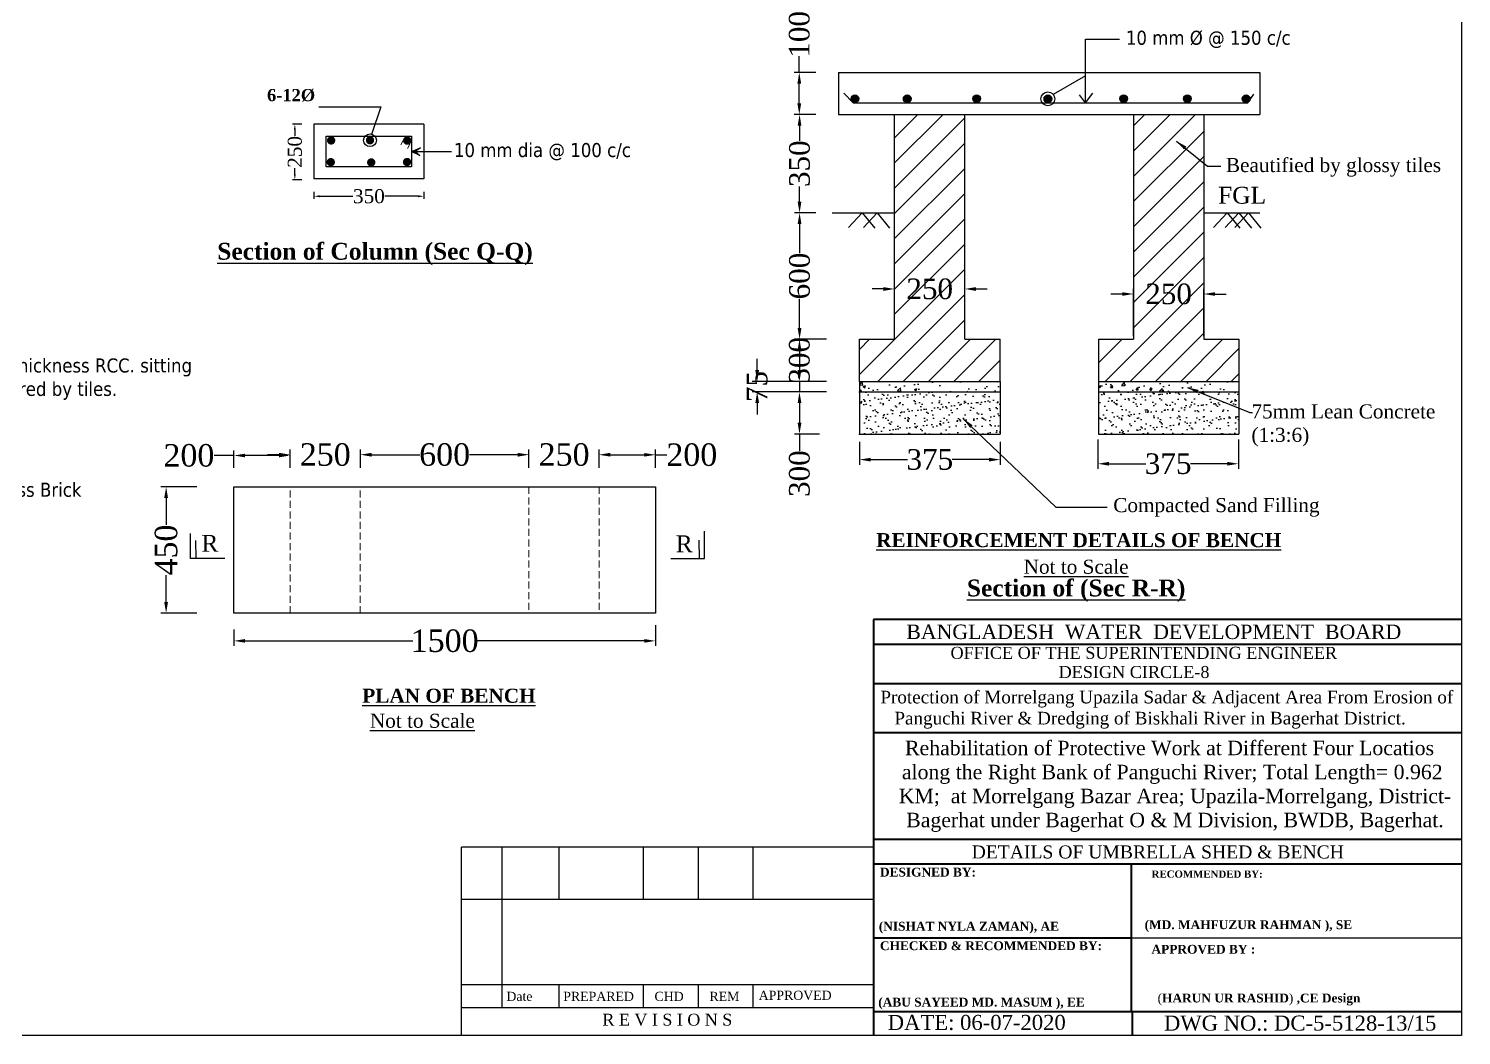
# Model space of a CAD drawing. Header units: metres. Extents: x -1354 to 3686, y -9962 to -7697.
# Drawn here: x 3153.1 to 3255.1, y -7837.8 to -7766.1 of the extents above; entities that cross this region are included whole.
import ezdxf
from ezdxf.enums import TextEntityAlignment as Align

# ---------------------------------------------------------------- set-up
doc = ezdxf.new("R2010")
doc.units = ezdxf.units.M
doc.linetypes.add('DASHED', pattern=[0.75, 0.5, -0.25])
doc.layers.add('LINE', color=7, linetype='Continuous')
doc.layers.add('sheet', color=1, linetype='Continuous', lineweight=15)
doc.styles.add('dim', font='isocp.shx')
doc.styles.add('Kazi_T_H', font='timesbd.ttf')
doc.styles.get("Standard").update_dxf_attribs({"font": 'times.ttf'})
doc.dimstyles.new('My style', dxfattribs={"dimtxt": 0.5, "dimasz": 0.4, "dimexe": 0.18, "dimexo": 0.0625, "dimgap": 0.09, "dimtad": 0, "dimdec": 0, "dimlfac": 1000, "dimzin": 0, "dimdsep": 46, "dimtxsty": 'Standard', "dimcen": 0.09, "dimadec": 0, "dimazin": 0, "dimtfac": 1, "dimtdec": 0, "dimtofl": 0, "dimtmove": 0, "dimatfit": 3, "dimfxl": 1, "dimtolj": 1, "dimtzin": 0, "dimarcsym": 0})
doc.dimstyles.get("Standard").update_dxf_attribs({"dimtxt": 0.5, "dimasz": 0.4075, "dimexe": 0.364, "dimexo": 0.219, "dimgap": 0.09, "dimtad": 0, "dimdec": 0, "dimlfac": 1000, "dimzin": 0, "dimdsep": 46, "dimtxsty": 'Standard', "dimcen": 0.09, "dimadec": 0, "dimazin": 0, "dimtfac": 1, "dimtdec": 0, "dimtofl": 0, "dimtmove": 0, "dimatfit": 3, "dimfxl": 1, "dimtolj": 1, "dimtzin": 0, "dimarcsym": 0})
doc.dimstyles.new('STANDARD$0', dxfattribs={"dimscale": 0, "dimtxt": 8, "dimasz": 8, "dimexe": 4, "dimexo": 0, "dimgap": 2, "dimtad": 1, "dimdec": 0, "dimzin": 0, "dimdsep": 46, "dimtxsty": 'dim', "dimblk": 'DOTSMALL', "dimcen": 1, "dimclrd": 6, "dimclre": 6, "dimclrt": 256, "dimadec": 0, "dimazin": 0, "dimtfac": 1, "dimtdec": 0, "dimtix": 1, "dimtofl": 0, "dimtmove": 1, "dimatfit": 3, "dimldrblk": 'DOTSMALL', "dimfxl": 6, "dimtolj": 1, "dimtzin": 0, "dimarcsym": 0})

# ---------------------------------------------------------------- blocks, each defined once
blk = doc.blocks.new('*D932')
at = {"layer": 'Defpoints', "color": 0, "lineweight": -3}
for p in [(3162.91, -7798.7), (3165.32, -7798.7), (3165.32, -7807.7)]:
    blk.add_point(p, dxfattribs=at)
at = {"layer": 'sheet', "color": 0, "lineweight": -2}
for p, q in [((3165.1, -7798.7), (3162.54, -7798.7)), ((3162.91, -7799.5), (3162.91, -7801.4)), ((3162.91, -7806.9), (3162.91, -7805)), ((3165.1, -7807.7), (3162.54, -7807.7))]:
    blk.add_line(p, q, dxfattribs=at)
at = {"layer": 'sheet', "color": 0, "lineweight": -3}
for points in [[(3162.77, -7799.5), (3163.04, -7799.5), (3162.91, -7798.7)], [(3162.77, -7806.9), (3163.04, -7806.9), (3162.91, -7807.7)]]:
    blk.add_solid(points, dxfattribs=at)
at = {"layer": 'sheet', "color": 0, "lineweight": -3, "insert": (3162.91, -7803.2), "char_height": 0.4, "attachment_point": 5, "rotation": 90}
blk.add_mtext('\\A1;{\\H4x;450}', dxfattribs=at)
blk = doc.blocks.new('*D933')
at = {"layer": 'Defpoints', "color": 0, "lineweight": -3}
for p in [(3167.73, -7808.64), (3197.73, -7808.32), (3197.73, -7809.67)]:
    blk.add_point(p, dxfattribs=at)
at = {"layer": 'sheet', "color": 0, "lineweight": -2}
for p, q in [((3167.73, -7808.86), (3167.73, -7810.03)), ((3197.73, -7808.54), (3197.73, -7810.03)), ((3168.53, -7809.67), (3180.46, -7809.67)), ((3196.93, -7809.67), (3185, -7809.67))]:
    blk.add_line(p, q, dxfattribs=at)
at = {"layer": 'sheet', "color": 0, "lineweight": -3}
for points in [[(3168.53, -7809.54), (3168.53, -7809.8), (3167.73, -7809.67)], [(3196.93, -7809.54), (3196.93, -7809.8), (3197.73, -7809.67)]]:
    blk.add_solid(points, dxfattribs=at)
at = {"layer": 'sheet', "color": 0, "lineweight": -3, "insert": (3182.73, -7809.67), "char_height": 0.4, "attachment_point": 5}
blk.add_mtext('\\A1;{\\H4x;1500}', dxfattribs=at)
blk = doc.blocks.new('*D934')
at = {"layer": 'Defpoints', "color": 0, "lineweight": -3}
for p in [(3209.36, -7769.19), (3207.97, -7772.19), (3209.36, -7772.19)]:
    blk.add_point(p, dxfattribs=at)
at = {"layer": 'sheet', "color": 0, "lineweight": -2}
for p, q in [((3207.97, -7769.19), (3207.97, -7768.03)), ((3209.14, -7769.19), (3207.6, -7769.19)), ((3207.97, -7771.39), (3207.97, -7769.99)), ((3209.14, -7772.19), (3207.6, -7772.19))]:
    blk.add_line(p, q, dxfattribs=at)
at = {"layer": 'sheet', "color": 0, "lineweight": -3}
for points in [[(3207.83, -7769.99), (3208.1, -7769.99), (3207.97, -7769.19)], [(3207.83, -7771.39), (3208.1, -7771.39), (3207.97, -7772.19)]]:
    blk.add_solid(points, dxfattribs=at)
at = {"layer": 'sheet', "color": 0, "lineweight": -3, "insert": (3207.97, -7766.48), "char_height": 0.4, "attachment_point": 5, "rotation": 90}
blk.add_mtext('\\A1;{\\H3.667x;100}', dxfattribs=at)
blk = doc.blocks.new('*D935')
at = {"layer": 'Defpoints', "color": 0, "lineweight": -3}
for p in [(3209.36, -7772.19), (3207.99, -7779.19), (3209.36, -7779.19)]:
    blk.add_point(p, dxfattribs=at)
at = {"layer": 'sheet', "color": 0, "lineweight": -2}
for p, q in [((3209.15, -7772.19), (3207.62, -7772.19)), ((3207.99, -7772.99), (3207.99, -7774.06)), ((3207.99, -7778.39), (3207.99, -7777.32)), ((3209.15, -7779.19), (3207.62, -7779.19))]:
    blk.add_line(p, q, dxfattribs=at)
at = {"layer": 'sheet', "color": 0, "lineweight": -3}
for points in [[(3207.85, -7772.99), (3208.12, -7772.99), (3207.99, -7772.19)], [(3207.85, -7778.39), (3208.12, -7778.39), (3207.99, -7779.19)]]:
    blk.add_solid(points, dxfattribs=at)
at = {"layer": 'sheet', "color": 0, "lineweight": -3, "insert": (3207.99, -7775.69), "char_height": 0.4, "attachment_point": 5, "rotation": 90}
blk.add_mtext('\\A1;{\\H3.667x;350}', dxfattribs=at)
blk = doc.blocks.new('*D936')
at = {"layer": 'Defpoints', "color": 0, "lineweight": -3}
for p in [(3209.36, -7779.19), (3207.99, -7788.19), (3210.11, -7788.19)]:
    blk.add_point(p, dxfattribs=at)
at = {"layer": 'sheet', "color": 0, "lineweight": -2}
for p, q in [((3209.15, -7779.19), (3207.62, -7779.19)), ((3207.99, -7779.99), (3207.99, -7782.06)), ((3207.99, -7787.39), (3207.99, -7785.32)), ((3209.9, -7788.19), (3207.62, -7788.19))]:
    blk.add_line(p, q, dxfattribs=at)
at = {"layer": 'sheet', "color": 0, "lineweight": -3}
for points in [[(3207.85, -7779.99), (3208.12, -7779.99), (3207.99, -7779.19)], [(3207.85, -7787.39), (3208.12, -7787.39), (3207.99, -7788.19)]]:
    blk.add_solid(points, dxfattribs=at)
at = {"layer": 'sheet', "color": 0, "lineweight": -3, "insert": (3207.99, -7783.69), "char_height": 0.4, "attachment_point": 5, "rotation": 90}
blk.add_mtext('\\A1;{\\H3.667x;600}', dxfattribs=at)
blk = doc.blocks.new('*D937')
at = {"layer": 'Defpoints', "color": 0, "lineweight": -3}
for p in [(3210.11, -7788.19), (3207.98, -7791.19), (3210.11, -7791.19)]:
    blk.add_point(p, dxfattribs=at)
at = {"layer": 'sheet', "color": 0, "lineweight": -2}
for p, q in [((3209.9, -7788.19), (3207.62, -7788.19)), ((3207.98, -7788.99), (3207.98, -7790.39)), ((3209.9, -7791.19), (3207.62, -7791.19))]:
    blk.add_line(p, q, dxfattribs=at)
at = {"layer": 'sheet', "color": 0, "lineweight": -3}
for points in [[(3207.85, -7788.99), (3208.12, -7788.99), (3207.98, -7788.19)], [(3207.85, -7790.39), (3208.12, -7790.39), (3207.98, -7791.19)]]:
    blk.add_solid(points, dxfattribs=at)
at = {"layer": 'sheet', "color": 0, "lineweight": -3, "insert": (3207.98, -7789.69), "char_height": 0.4, "attachment_point": 5, "rotation": 90}
blk.add_mtext('\\A1;{\\H3.667x;300}', dxfattribs=at)
blk = doc.blocks.new('*D939')
at = {"layer": 'Defpoints', "color": 0, "lineweight": -3}
for p in [(3212.26, -7795.28), (3222.26, -7795.28), (3222.26, -7796.76)]:
    blk.add_point(p, dxfattribs=at)
at = {"layer": 'sheet', "color": 0, "lineweight": -2}
for p, q in [((3212.26, -7795.49), (3212.26, -7797.13)), ((3222.26, -7795.49), (3222.26, -7797.13)), ((3213.06, -7796.76), (3215.66, -7796.76)), ((3221.46, -7796.76), (3218.86, -7796.76))]:
    blk.add_line(p, q, dxfattribs=at)
at = {"layer": 'sheet', "color": 0, "lineweight": -3}
for points in [[(3213.06, -7796.63), (3213.06, -7796.9), (3212.26, -7796.76)], [(3221.46, -7796.63), (3221.46, -7796.9), (3222.26, -7796.76)]]:
    blk.add_solid(points, dxfattribs=at)
at = {"layer": 'sheet', "color": 0, "lineweight": -3, "insert": (3217.26, -7796.76), "char_height": 0.4, "attachment_point": 5}
blk.add_mtext('\\A1;{\\H3.667x;375}', dxfattribs=at)
blk = doc.blocks.new('*D940')
at = {"layer": 'Defpoints', "color": 0, "lineweight": -3}
for p in [(3229.22, -7795.11), (3239.22, -7795.11), (3239.22, -7797.06)]:
    blk.add_point(p, dxfattribs=at)
at = {"layer": 'sheet', "color": 0, "lineweight": -2}
for p, q in [((3229.22, -7795.33), (3229.22, -7797.42)), ((3239.22, -7795.33), (3239.22, -7797.42)), ((3230.02, -7797.06), (3232.63, -7797.06)), ((3238.42, -7797.06), (3235.82, -7797.06))]:
    blk.add_line(p, q, dxfattribs=at)
at = {"layer": 'sheet', "color": 0, "lineweight": -3}
for points in [[(3230.02, -7796.92), (3230.02, -7797.19), (3229.22, -7797.06)], [(3238.42, -7796.92), (3238.42, -7797.19), (3239.22, -7797.06)]]:
    blk.add_solid(points, dxfattribs=at)
at = {"layer": 'sheet', "color": 0, "lineweight": -3, "insert": (3234.22, -7797.06), "char_height": 0.4, "attachment_point": 5}
blk.add_mtext('\\A1;{\\H3.667x;375}', dxfattribs=at)
blk = doc.blocks.new('*D941')
at = {"layer": 'Defpoints', "color": 0, "lineweight": -3}
for p in [(3171.73, -7796.47), (3167.73, -7797.56), (3171.73, -7797.56)]:
    blk.add_point(p, dxfattribs=at)
at = {"layer": 'sheet', "color": 0, "lineweight": -2}
for p, q in [((3167.73, -7796.47), (3166.32, -7796.47)), ((3167.73, -7797.34), (3167.73, -7796.11)), ((3170.93, -7796.47), (3168.53, -7796.47)), ((3171.73, -7797.34), (3171.73, -7796.11))]:
    blk.add_line(p, q, dxfattribs=at)
at = {"layer": 'sheet', "color": 0, "lineweight": -3}
for points in [[(3168.53, -7796.34), (3168.53, -7796.6), (3167.73, -7796.47)], [(3170.93, -7796.34), (3170.93, -7796.6), (3171.73, -7796.47)]]:
    blk.add_solid(points, dxfattribs=at)
at = {"layer": 'sheet', "color": 0, "lineweight": -3, "insert": (3164.53, -7796.47), "char_height": 0.4, "attachment_point": 5}
blk.add_mtext('\\A1;{\\H4x;200}', dxfattribs=at)
blk = doc.blocks.new('*D942')
at = {"layer": 'Defpoints', "color": 0, "lineweight": -3}
for p in [(3176.73, -7796.41), (3171.73, -7797.56), (3176.73, -7797.56)]:
    blk.add_point(p, dxfattribs=at)
at = {"layer": 'sheet', "color": 0, "lineweight": -2}
for p, q in [((3170.93, -7796.41), (3170.13, -7796.41)), ((3171.73, -7797.34), (3171.73, -7796.05)), ((3176.73, -7797.34), (3176.73, -7796.05)), ((3177.53, -7796.41), (3178.33, -7796.41))]:
    blk.add_line(p, q, dxfattribs=at)
at = {"layer": 'sheet', "color": 0, "lineweight": -3}
for points in [[(3170.93, -7796.28), (3170.93, -7796.55), (3171.73, -7796.41)], [(3177.53, -7796.28), (3177.53, -7796.55), (3176.73, -7796.41)]]:
    blk.add_solid(points, dxfattribs=at)
at = {"layer": 'sheet', "color": 0, "lineweight": -3, "insert": (3174.23, -7796.41), "char_height": 0.4, "attachment_point": 5}
blk.add_mtext('\\A1;{\\H4x;250}', dxfattribs=at)
blk = doc.blocks.new('*D943')
at = {"layer": 'Defpoints', "color": 0, "lineweight": -3}
for p in [(3188.73, -7796.41), (3176.73, -7797.56), (3188.73, -7797.56)]:
    blk.add_point(p, dxfattribs=at)
at = {"layer": 'sheet', "color": 0, "lineweight": -2}
for p, q in [((3176.73, -7797.34), (3176.73, -7796.05)), ((3177.53, -7796.41), (3180.96, -7796.41)), ((3187.93, -7796.41), (3184.5, -7796.41)), ((3188.73, -7797.34), (3188.73, -7796.05))]:
    blk.add_line(p, q, dxfattribs=at)
at = {"layer": 'sheet', "color": 0, "lineweight": -3}
for points in [[(3177.53, -7796.28), (3177.53, -7796.55), (3176.73, -7796.41)], [(3187.93, -7796.28), (3187.93, -7796.55), (3188.73, -7796.41)]]:
    blk.add_solid(points, dxfattribs=at)
at = {"layer": 'sheet', "color": 0, "lineweight": -3, "insert": (3182.73, -7796.41), "char_height": 0.4, "attachment_point": 5}
blk.add_mtext('\\A1;{\\H4x;600}', dxfattribs=at)
blk = doc.blocks.new('*D944')
at = {"layer": 'Defpoints', "color": 0, "lineweight": -3}
for p in [(3193.73, -7796.41), (3188.73, -7797.56), (3193.73, -7797.56)]:
    blk.add_point(p, dxfattribs=at)
at = {"layer": 'sheet', "color": 0, "lineweight": -2}
for p, q in [((3187.93, -7796.41), (3187.13, -7796.41)), ((3188.73, -7797.34), (3188.73, -7796.05)), ((3193.73, -7797.34), (3193.73, -7796.05)), ((3194.53, -7796.41), (3195.33, -7796.41))]:
    blk.add_line(p, q, dxfattribs=at)
at = {"layer": 'sheet', "color": 0, "lineweight": -3}
for points in [[(3187.93, -7796.28), (3187.93, -7796.55), (3188.73, -7796.41)], [(3194.53, -7796.28), (3194.53, -7796.55), (3193.73, -7796.41)]]:
    blk.add_solid(points, dxfattribs=at)
at = {"layer": 'sheet', "color": 0, "lineweight": -3, "insert": (3191.23, -7796.41), "char_height": 0.4, "attachment_point": 5}
blk.add_mtext('\\A1;{\\H4x;250}', dxfattribs=at)
blk = doc.blocks.new('*D945')
at = {"layer": 'Defpoints', "color": 0, "lineweight": -3}
for p in [(3197.73, -7796.42), (3193.73, -7797.56), (3197.73, -7797.56)]:
    blk.add_point(p, dxfattribs=at)
at = {"layer": 'sheet', "color": 0, "lineweight": -2}
for p, q in [((3193.73, -7797.34), (3193.73, -7796.05)), ((3194.53, -7796.42), (3196.93, -7796.42)), ((3197.73, -7797.34), (3197.73, -7796.05)), ((3197.73, -7796.42), (3198.53, -7796.42))]:
    blk.add_line(p, q, dxfattribs=at)
at = {"layer": 'sheet', "color": 0, "lineweight": -3}
for points in [[(3194.53, -7796.29), (3194.53, -7796.55), (3193.73, -7796.42)], [(3196.93, -7796.29), (3196.93, -7796.55), (3197.73, -7796.42)]]:
    blk.add_solid(points, dxfattribs=at)
at = {"layer": 'sheet', "color": 0, "lineweight": -3, "insert": (3200.32, -7796.42), "char_height": 0.4, "attachment_point": 5}
blk.add_mtext('\\A1;{\\H4x;200}', dxfattribs=at)
blk = doc.blocks.new('*D946')
at = {"layer": 'Defpoints', "color": 0, "lineweight": -3}
for p in [(3219.75, -7784.61), (3214.75, -7788.19), (3219.75, -7788.19)]:
    blk.add_point(p, dxfattribs=at)
at = {"layer": 'sheet', "color": 0, "lineweight": -2}
for p, q in [((3213.95, -7784.61), (3213.15, -7784.61)), ((3214.75, -7787.97), (3214.75, -7784.25)), ((3219.75, -7787.97), (3219.75, -7784.25)), ((3220.55, -7784.61), (3221.35, -7784.61))]:
    blk.add_line(p, q, dxfattribs=at)
at = {"layer": 'sheet', "color": 0, "lineweight": -3}
for points in [[(3213.95, -7784.48), (3213.95, -7784.75), (3214.75, -7784.61)], [(3220.55, -7784.48), (3220.55, -7784.75), (3219.75, -7784.61)]]:
    blk.add_solid(points, dxfattribs=at)
at = {"layer": 'sheet', "color": 0, "lineweight": -3, "insert": (3217.25, -7784.61), "char_height": 0.4, "attachment_point": 5}
blk.add_mtext('\\A1;{\\H3.667x;250}', dxfattribs=at)
blk = doc.blocks.new('*D947')
at = {"layer": 'Defpoints', "color": 0, "lineweight": -3}
for p in [(3236.75, -7784.97), (3231.75, -7788.19), (3236.75, -7788.19)]:
    blk.add_point(p, dxfattribs=at)
at = {"layer": 'sheet', "color": 0, "lineweight": -2}
for p, q in [((3231.75, -7787.97), (3231.75, -7784.61)), ((3236.75, -7787.97), (3236.75, -7784.61)), ((3230.95, -7784.97), (3230.15, -7784.97)), ((3237.55, -7784.97), (3238.35, -7784.97))]:
    blk.add_line(p, q, dxfattribs=at)
at = {"layer": 'sheet', "color": 0, "lineweight": -3}
for points in [[(3230.95, -7784.84), (3230.95, -7785.1), (3231.75, -7784.97)], [(3237.55, -7784.84), (3237.55, -7785.1), (3236.75, -7784.97)]]:
    blk.add_solid(points, dxfattribs=at)
at = {"layer": 'sheet', "color": 0, "lineweight": -3, "insert": (3234.25, -7784.97), "char_height": 0.4, "attachment_point": 5}
blk.add_mtext('\\A1;{\\H3.667x;250}', dxfattribs=at)
blk = doc.blocks.new('*D948')
at = {"layer": 'Defpoints', "color": 0, "lineweight": -3}
for p in [(3210.11, -7791.94), (3207.98, -7794.94), (3209.62, -7794.94)]:
    blk.add_point(p, dxfattribs=at)
at = {"layer": 'sheet', "color": 0, "lineweight": -2}
for p, q in [((3209.9, -7791.94), (3207.62, -7791.94)), ((3207.98, -7792.74), (3207.98, -7794.14)), ((3209.41, -7794.94), (3207.62, -7794.94)), ((3207.98, -7794.94), (3207.98, -7796.13))]:
    blk.add_line(p, q, dxfattribs=at)
at = {"layer": 'sheet', "color": 0, "lineweight": -3}
for points in [[(3207.85, -7792.74), (3208.12, -7792.74), (3207.98, -7791.94)], [(3207.85, -7794.14), (3208.12, -7794.14), (3207.98, -7794.94)]]:
    blk.add_solid(points, dxfattribs=at)
at = {"layer": 'sheet', "color": 0, "lineweight": -3, "insert": (3207.98, -7797.76), "char_height": 0.4, "attachment_point": 5, "rotation": 90}
blk.add_mtext('\\A1;{\\H3.667x;300}', dxfattribs=at)
blk = doc.blocks.new('*D949')
at = {"layer": 'Defpoints', "color": 0, "lineweight": -3}
for p in [(3207.98, -7791.19), (3204.97, -7791.94), (3207.98, -7791.94)]:
    blk.add_point(p, dxfattribs=at)
at = {"layer": 'sheet', "color": 0, "lineweight": -2}
for p, q in [((3204.97, -7790.39), (3204.97, -7789.59)), ((3207.76, -7791.19), (3204.61, -7791.19)), ((3207.76, -7791.94), (3204.61, -7791.94)), ((3204.97, -7792.74), (3204.97, -7793.54))]:
    blk.add_line(p, q, dxfattribs=at)
at = {"layer": 'sheet', "color": 0, "lineweight": -3}
for points in [[(3204.84, -7790.39), (3205.11, -7790.39), (3204.97, -7791.19)], [(3204.84, -7792.74), (3205.11, -7792.74), (3204.97, -7791.94)]]:
    blk.add_solid(points, dxfattribs=at)
at = {"layer": 'sheet', "color": 0, "lineweight": -3, "insert": (3204.97, -7791.56), "char_height": 0.4, "attachment_point": 5, "rotation": 90}
blk.add_mtext('\\A1;{\\H3.667x;75}', dxfattribs=at)
blk = doc.blocks.new('*D961')
at = {"layer": 'Defpoints', "color": 0, "lineweight": -3}
for p in [(3173.43, -7777.64), (3181.24, -7777.64), (3181.24, -7778.01)]:
    blk.add_point(p, dxfattribs=at)
at = {"layer": 'sheet', "color": 0, "lineweight": -2}
for p, q in [((3173.43, -7777.7), (3173.43, -7778.19)), ((3173.83, -7778.01), (3176.2, -7778.01)), ((3180.84, -7778.01), (3178.48, -7778.01)), ((3181.24, -7777.7), (3181.24, -7778.19))]:
    blk.add_line(p, q, dxfattribs=at)
at = {"layer": 'sheet', "color": 0, "lineweight": -3}
for points in [[(3173.83, -7777.94), (3173.83, -7778.08), (3173.43, -7778.01)], [(3180.84, -7777.94), (3180.84, -7778.08), (3181.24, -7778.01)]]:
    blk.add_solid(points, dxfattribs=at)
at = {"layer": 'sheet', "color": 0, "lineweight": -3, "insert": (3177.34, -7778.01), "char_height": 1, "attachment_point": 5}
blk.add_mtext('\\A1;350', dxfattribs=at)
blk = doc.blocks.new('*D962')
at = {"layer": 'Defpoints', "color": 0, "lineweight": -3}
for p in [(3172.07, -7772.87), (3172.63, -7772.87), (3172.63, -7776.84)]:
    blk.add_point(p, dxfattribs=at)
at = {"layer": 'sheet', "color": 0, "lineweight": -2}
for p, q in [((3172.56, -7772.87), (3171.89, -7772.87)), ((3172.07, -7773.27), (3172.07, -7773.7)), ((3172.07, -7776.44), (3172.07, -7776.01)), ((3172.56, -7776.84), (3171.89, -7776.84))]:
    blk.add_line(p, q, dxfattribs=at)
at = {"layer": 'sheet', "color": 0, "lineweight": -3}
for points in [[(3172, -7773.27), (3172.13, -7773.27), (3172.07, -7772.87)], [(3172, -7776.44), (3172.13, -7776.44), (3172.07, -7776.84)]]:
    blk.add_solid(points, dxfattribs=at)
at = {"layer": 'sheet', "color": 0, "lineweight": -3, "insert": (3172.07, -7774.85), "char_height": 1, "attachment_point": 5, "rotation": 90}
blk.add_mtext('\\A1;250', dxfattribs=at)

msp = doc.modelspace()

# ---------------------------------------------------------------- hatches: boundary and pattern name
at = {"layer": 'sheet', "lineweight": -3}
for points in [[(3211.653397, -7771.069386, 1.0000009807), (3212.202044, -7771.069386, 0.3854455477), (3211.954891, -7770.796411), (3211.90055, -7770.796411, 0.3854455477)], [(3215.373636, -7771.069386, 1.0000009807), (3215.922284, -7771.069386, 0.3854455477), (3215.675131, -7770.796411), (3215.620789, -7770.796411, 0.3854455477)], [(3220.316178, -7771.069386, 1.0000009807), (3220.864826, -7771.069386, 0.3854455477), (3220.617673, -7770.796411), (3220.563331, -7770.796411, 0.3854455477)], [(3225.385262, -7771.069386, 1.0000009807), (3225.933909, -7771.069386, 0.3854455477), (3225.686756, -7770.796411), (3225.632415, -7770.796411, 0.3854455477)], [(3230.780764, -7771.069386, 1.0000009807), (3231.329412, -7771.069386, 0.3854455477), (3231.082259, -7770.796411), (3231.027917, -7770.796411, 0.3854455477)], [(3235.306547, -7771.069386, 1.0000009807), (3235.855195, -7771.069386, 0.3854455477), (3235.608042, -7770.796411), (3235.5537, -7770.796411, 0.3854455477)], [(3239.495137, -7771.069386, 1.0000009807), (3240.043784, -7771.069386, 0.3854455477), (3239.796631, -7770.796411), (3239.74229, -7770.796411, 0.3854455477)]]:
    msp.add_hatch(color=0, dxfattribs=at).paths.add_polyline_path(points)
h = msp.add_hatch(dxfattribs=at)
h.set_pattern_fill('ANSI31', color=0, scale=0.4, style=0)
h.set_pattern_definition([(45, (1897.5266, -7515.93), (-0.8980256, 0.8980256), [])])
h.paths.add_polyline_path([(3219.754319, -7779.190795), (3214.754319, -7779.190795), (3214.754319, -7788.190795), (3212.254319, -7788.190795), (3212.254319, -7791.190795), (3222.254319, -7791.190795), (3222.254319, -7788.190795), (3219.754319, -7788.190795)])
h.paths.add_polyline_path([(3219.754319, -7772.190795), (3214.754319, -7772.190795), (3214.754319, -7779.190795), (3219.754319, -7779.190795)])
h.paths.add_polyline_path([(3236.754319, -7772.190795), (3231.754319, -7772.190795), (3231.754319, -7779.190795), (3236.754319, -7779.190795)])
h.paths.add_polyline_path([(3236.754319, -7779.190795), (3231.754319, -7779.190795), (3231.754319, -7788.190795), (3229.254319, -7788.190795), (3229.254319, -7791.190795), (3239.254319, -7791.190795), (3239.254319, -7788.190795), (3236.754319, -7788.190795)])
h = msp.add_hatch(dxfattribs=at)
h.set_pattern_fill('AR-CONC', color=0, scale=0.01, style=0)
h.set_pattern_definition([(50, (3212.2543, -7791.9408), (1.82185, -0.15939), [0.1905, -2.0955]), (355, (3212.2543, -7791.9408), (-0.35243, 1.91057), [0.1524, -1.6764]), (100.451, (3212.4061, -7791.954), (1.46943, 1.75117), [0.1619, -1.7809]), (46.184, (3212.2543, -7791.4328), (2.71079, -0.42042), [0.28575, -3.14325]), (96.636, (3212.4802, -7791.4678), (2.37404, 2.47426), [0.24285, -2.67135]), (351.184, (3212.2543, -7791.4328), (2.37405, 2.47425), [0.2286, -2.5146]), (21, (3212.5083, -7791.5598), (1.51615, -1.022655), [0.1905, -2.0955]), (326, (3212.5083, -7791.5598), (0.61802, 1.84188), [0.1524, -1.6764]), (71.4514, (3212.6347, -7791.645), (2.13416, 0.81923), [0.1619, -1.7809]), (37.5, (3212.2543, -7791.9408), (0.030886, 0.84555), [0, -1.65608, 0, -1.7018, 0, -1.68275]), (7.5, (3212.2543, -7791.9408), (0.668197, 1.001806), [0, -0.97028, 0, -1.61798, 0, -0.64135]), (327.5, (3211.6879, -7791.9408), (1.355906, -0.057287), [0, -0.635, 0, -1.9812, 0, -2.6289]), (317.5, (3211.4339, -7791.9408), (1.48129, 0.254265), [0, -0.8255, 0, -1.31572, 0, -1.8669])])
h.paths.add_polyline_path([(3222.254319, -7791.190795), (3212.254319, -7791.190795), (3212.254319, -7791.940795), (3222.254319, -7791.940795)])
h.paths.add_polyline_path([(3239.254319, -7791.190795), (3229.254319, -7791.190795), (3229.254319, -7791.940795), (3239.254319, -7791.940795)])
h = msp.add_hatch(dxfattribs=at)
h.set_pattern_fill('AR-SAND', color=0, scale=0.0175, style=0)
h.set_pattern_definition([(37.5, (3212.2543, -7794.9408), (-0.028, 0.856473), [0, -0.67564, 0, -0.75565, 0, -0.722313]), (7.5, (3212.2543, -7794.9408), (0.786666, 1.254444), [0, -0.36449, 0, -0.608965, 0, -0.233363]), (327.5, (3211.7076, -7794.9408), (1.384237, 0.002515), [0, -0.22225, 0, -0.8001, 0, -1.044575]), (317.5, (3211.7076, -7794.9408), (1.336224, 0.390126), [0, -0.111125, 0, -0.52451, 0, -0.600075])])
h.paths.add_polyline_path([(3212.254319, -7791.940795), (3212.254319, -7794.940795), (3222.254319, -7794.940795), (3222.254319, -7791.940795)])
h.paths.add_polyline_path([(3229.254319, -7791.940795), (3229.254319, -7794.940795), (3239.254319, -7794.940795), (3239.254319, -7791.940795)])

# ---------------------------------------------------------------- linework, layer by layer
at = {"color": 0, "linetype": 'Continuous', "lineweight": 13, "ltscale": 0.5}
for p, q in [((3179.767191, -7774.04396), (3179.602755, -7774.341712)), ((3180.272762, -7774.251022), (3180.094911, -7774.604932))]:
    msp.add_line(p, q, dxfattribs=at)
at = {"color": 0, "linetype": 'Continuous', "lineweight": -3, "ltscale": 0.5}
msp.add_line((3231.620506, -7830.811713), (3255.085756, -7830.811713), dxfattribs=at)
at = {"color": 7, "lineweight": 5, "ltscale": 0.2, "true_color": 0xffffff}
for p in [(3255.085756, -7836.052625), (3213.240698, -7837.760401)]:
    msp.add_line(p, (3255.085756, -7837.760401), dxfattribs=at)
msp.add_lwpolyline([(3255.085756, -7837.760401), (3099.642305, -7837.760401), (3099.642305, -7729.924842), (3255.085756, -7729.924842)], close=True)
at = {"layer": 'LINE', "color": 0, "linetype": 'ByBlock', "lineweight": 40, "ltscale": 0.5}
for p, q in [((3255.085756, -7808.138829), (3213.240698, -7808.138829)), ((3213.240698, -7808.138829), (3213.240698, -7837.760401)), ((3255.085756, -7809.923999), (3213.240698, -7809.923999)), ((3255.085756, -7812.734142), (3213.23837, -7812.734142)), ((3255.085756, -7816.224376), (3213.23837, -7816.224376)), ((3255.085756, -7823.802969), (3213.240698, -7823.802969)), ((3255.085756, -7825.570801), (3213.240698, -7825.570801)), ((3231.620506, -7836.052625), (3231.620506, -7825.570801)), ((3213.240698, -7830.811713), (3231.620506, -7830.811713)), ((3213.240698, -7836.052625), (3255.085756, -7836.052625)), ((3231.683053, -7837.760401), (3231.683053, -7836.052625))]:
    msp.add_line(p, q, dxfattribs=at)
at = {"layer": 'LINE', "lineweight": -2, "ltscale": 0.5}
for p, q in [((3213.240698, -7824.352707), (3183.918284, -7824.352707)), ((3183.918284, -7837.760401), (3183.918284, -7824.352707)), ((3186.796933, -7824.352707), (3186.796933, -7835.797089)), ((3190.848104, -7824.352707), (3190.848104, -7828.09495)), ((3196.851138, -7824.352707), (3196.851138, -7828.09495)), ((3200.761887, -7824.352707), (3200.761887, -7828.09495)), ((3204.672636, -7824.352707), (3204.672636, -7828.09495)), ((3213.240698, -7828.09495), (3183.918284, -7828.09495)), ((3213.240698, -7834.169951), (3183.918284, -7834.169951)), ((3190.848104, -7834.169951), (3190.848104, -7835.797089)), ((3196.851138, -7834.169951), (3196.851138, -7835.797089)), ((3200.761887, -7834.169951), (3200.761887, -7835.797089)), ((3204.672636, -7834.169951), (3204.672636, -7835.797089)), ((3213.240698, -7835.797089), (3183.918284, -7835.797089))]:
    msp.add_line(p, q, dxfattribs=at)
at = {"layer": 'sheet', "color": 0, "lineweight": -3}
for p, q in [((3228.348892, -7771.359526), (3228.348892, -7766.813531)), ((3228.348892, -7766.813531), (3230.748744, -7766.813531)), ((3210.754319, -7769.190795), (3240.754319, -7769.190795)), ((3210.754319, -7769.190795), (3210.754319, -7772.190795)), ((3240.754319, -7769.190795), (3240.754319, -7772.190795)), ((3210.754319, -7772.190795), (3240.754319, -7772.190795)), ((3214.754319, -7788.190795), (3214.754319, -7772.190795)), ((3219.754319, -7788.190795), (3219.754319, -7772.190795)), ((3231.754319, -7772.190795), (3231.754319, -7788.190795)), ((3236.754319, -7772.190795), (3236.754319, -7788.190795)), ((3173.430701, -7772.867586), (3173.430701, -7776.77457)), ((3181.24467, -7772.867586), (3173.430701, -7772.867586)), ((3181.24467, -7772.867586), (3181.24467, -7776.77457)), ((3180.376451, -7774.821078), (3183.209158, -7774.821078)), ((3181.24467, -7776.77457), (3173.430701, -7776.77457)), ((3210.302918, -7779.190795), (3214.754319, -7779.190795)), ((3236.754319, -7779.190795), (3240.754319, -7779.190795)), ((3212.254319, -7788.190795), (3214.754319, -7788.190795)), ((3212.254319, -7791.190795), (3212.254319, -7788.190795)), ((3219.754319, -7788.190795), (3222.254319, -7788.190795)), ((3222.254319, -7791.190795), (3222.254319, -7788.190795)), ((3229.254319, -7788.190795), (3231.754319, -7788.190795)), ((3229.254319, -7788.190795), (3229.254319, -7791.190795)), ((3236.754319, -7788.190795), (3239.254319, -7788.190795)), ((3239.254319, -7788.190795), (3239.254319, -7791.190795)), ((3212.254319, -7791.190795), (3222.254319, -7791.190795)), ((3229.254319, -7791.190795), (3239.254319, -7791.190795)), ((3167.727528, -7798.701414), (3197.727528, -7798.701414)), ((3167.727528, -7807.701414), (3167.727528, -7798.701414)), ((3197.727528, -7798.701414), (3197.727528, -7807.701414)), ((3197.727528, -7807.701414), (3167.727528, -7807.701414))]:
    msp.add_line(p, q, dxfattribs=at)
at = {"layer": 'sheet', "color": 0, "linetype": 'DASHED', "lineweight": 9}
for p, q in [((3171.727528, -7807.701414), (3171.727528, -7798.701414)), ((3176.727528, -7807.701414), (3176.727528, -7798.701414)), ((3188.727528, -7798.701414), (3188.727528, -7807.701414)), ((3193.727528, -7798.701414), (3193.727528, -7807.701414))]:
    msp.add_line(p, q, dxfattribs=at)
at = {"layer": 'sheet', "color": 0, "lineweight": -3}
for points in [[(3228.348892, -7769.430678), (3226.040862, -7770.762256)], [(3211.148525, -7770.65955), (3211.801052, -7771.359526), (3239.898069, -7771.359526), (3240.326607, -7770.736656)], [(3228.348892, -7771.359526), (3227.907871, -7770.774869)], [(3228.348892, -7771.359526), (3228.859357, -7770.679078)], [(3178.185664, -7771.664083), (3173.785209, -7771.664083)], [(3177.558019, -7773.58893), (3178.203875, -7771.608236)], [(3180.969114, -7775.096098), (3180.376451, -7774.821078), (3181.018192, -7774.564055), (3180.641945, -7774.821078), (3180.969114, -7775.096098)], [(3212.444796, -7779.190795), (3211.468206, -7780.243384)], [(3212.444796, -7779.190795), (3213.335222, -7780.272082)], [(3213.507565, -7779.190795), (3212.530975, -7780.243384)], [(3213.507565, -7779.190795), (3214.397991, -7780.272082)], [(3214.754319, -7779.190795), (3214.790784, -7779.190795)], [(3236.754319, -7779.190795), (3236.754319, -7779.190795)], [(3238.428702, -7779.190795), (3237.452112, -7780.243384)], [(3239.251803, -7779.190795), (3238.275213, -7780.243384)], [(3238.428702, -7779.190795), (3239.319128, -7780.272082)], [(3239.931218, -7779.190795), (3238.954627, -7780.243384)], [(3239.251803, -7779.190795), (3240.142229, -7780.272082)], [(3239.931218, -7779.190795), (3240.821644, -7780.272082)], [(3207.97828, -7791.190795), (3207.97828, -7791.940795)], [(3212.254319, -7791.190795), (3222.254319, -7791.190795)], [(3212.254319, -7791.190795), (3212.254319, -7794.940795)], [(3222.254319, -7791.190795), (3222.254319, -7794.940795)], [(3229.254319, -7791.190795), (3239.254319, -7791.190795)], [(3229.254319, -7791.190795), (3229.254319, -7794.940795)], [(3239.254319, -7791.190795), (3239.254319, -7794.940795)], [(3212.254319, -7791.940795), (3222.254319, -7791.940795)], [(3229.254319, -7791.940795), (3239.254319, -7791.940795)], [(3212.254319, -7794.940795), (3222.254319, -7794.940795)], [(3229.254319, -7794.940795), (3239.254319, -7794.940795)], [(3164.638386, -7803.812339), (3164.638386, -7802.030925)], [(3198.828932, -7803.812339), (3201.217045, -7803.812339), (3201.217045, -7801.860248)], [(3165.047577, -7803.812339), (3165.018154, -7802.523345)], [(3200.862368, -7803.812339), (3200.850045, -7802.492028)], [(3167.093186, -7803.812339), (3164.638386, -7803.812339)]]:
    msp.add_lwpolyline(points, dxfattribs=at)
msp.add_lwpolyline([(3174.29892, -7773.735805), (3180.376451, -7773.735805), (3180.376451, -7775.906351), (3174.29892, -7775.906351)], close=True, dxfattribs=at)
at = {"layer": 'sheet', "color": 0, "lineweight": -3, "const_width": 0.295541}
for points in [[(3174.503666, -7774.035465, 1), (3174.799207, -7774.035465, 1)], [(3177.269469, -7774.02067, 1), (3177.56501, -7774.02067, 1)], [(3179.914581, -7774.045978, 1), (3180.210122, -7774.045978, 1)], [(3174.47837, -7775.581409, 1), (3174.773911, -7775.581409, 1)], [(3177.356622, -7775.600624, 1), (3177.652163, -7775.600624, 1)], [(3179.905796, -7775.572662, 1), (3180.201337, -7775.572662, 1)]]:
    msp.add_lwpolyline(points, format="xyb", close=True, dxfattribs=at)
at = {"layer": 'sheet', "color": 0, "lineweight": -3}
for centre, radius in [((3211.927721, -7771.069386), 0.274324), ((3215.64796, -7771.069386), 0.274324), ((3220.590502, -7771.069386), 0.274324), ((3225.659586, -7771.069386), 0.489592), ((3225.659586, -7771.069386), 0.274324), ((3231.055088, -7771.069386), 0.274324), ((3235.580871, -7771.069386), 0.274324), ((3239.76946, -7771.069386), 0.274324), ((3177.41724, -7774.02067), 0.454112)]:
    msp.add_circle(centre, radius, dxfattribs=at)

# ---------------------------------------------------------------- texts
at = {"layer": 'LINE', "color": 0, "linetype": 'ByBlock', "lineweight": 40, "ltscale": 0.5}
for s, height, p in [('BANGLADESH  WATER  DEVELOPMENT  BOARD', 1.02638263, (3233.198775, -7809.537276)), ('OFFICE OF THE SUPERINTENDING ENGINEER', 0.85606931, (3232.486311, -7810.950898)), ('DESIGN CIRCLE-8', 0.85606931, (3231.793652, -7812.313662)), ('DETAILS OF UMBRELLA SHED & BENCH', 0.92455485, (3233.481186, -7825.162279))]:
    msp.add_text(s, height=height, dxfattribs=at).set_placement(p, align=Align.CENTER)
at = {"layer": 'LINE', "color": 0, "linetype": 'ByBlock', "lineweight": 40, "ltscale": 0.5, "style": 'Kazi_T_H'}
for s, height, p in [('DESIGNED BY:', 0.62890946, (3213.708921, -7826.451274)), ('RECOMMENDED BY:', 0.51083171, (3233.040165, -7826.533547)), ('(NISHAT NYLA ZAMAN), AE', 0.62890946, (3213.628398, -7830.304499)), ('(MD. MAHFUZUR RAHMAN ), SE', 0.62890946, (3232.54446, -7830.196488)), ('CHECKED & RECOMMENDED BY:', 0.62890946, (3213.708921, -7831.692186)), ('APPROVED BY :', 0.62890946, (3233.032637, -7831.943374)), ('(ABU SAYEED MD. MASUM ), EE', 0.62890946, (3213.588392, -7835.709954))]:
    msp.add_text(s, height=height, dxfattribs=at).set_placement(p)
at = {"layer": 'LINE', "lineweight": -2, "ltscale": 0.5}
for s, p in [('Date', (3187.12236, -7835.308947)), ('PREPARED', (3191.173531, -7835.308947)), ('CHD', (3197.664708, -7835.308947)), ('REM', (3201.575457, -7835.308947)), ('APPROVED', (3205.080278, -7835.231232))]:
    msp.add_text(s, height=0.6508554, dxfattribs=at).set_placement(p)
msp.add_text('R E V I S I O N S', height=0.84691938, dxfattribs=at).set_placement((3198.578327, -7837.067468), align=Align.CENTER)
at = {"layer": 'LINE', "color": 0, "linetype": 'ByBlock', "lineweight": 40, "ltscale": 0.5}
for s, p in [('DATE: 06-07-2020', (3214.262309, -7837.373239)), ('DWG NO.: DC-5-5128-13/15', (3233.920794, -7837.419706))]:
    msp.add_text(s, height=1.06735992, dxfattribs=at).set_placement(p)
for s, insert, char_height, width, attachment_point in [('                       Protection of Morrelgang Upazila Sadar & Adjacent Area From Erosion of      \\P                Panguchi River & Dredging of Biskhali River in Bagerhat District.', (3230.215394, -7813.221917), 0.9, 50.00693152, 2), ('       Rehabilitation of Protective Work at Different Four Locatios   \\P        along the Right Bank of Panguchi River; Total Length= 0.962  \\P         KM;  at Morrelgang Bazar Area; Upazila-Morrelgang, District- \\P         Bagerhat under Bagerhat O & M Division, BWDB, Bagerhat.', (3232.963098, -7823.276379), 1.02583774, 41.82207794, 8)]:
    msp.add_mtext(s, dxfattribs=dict(at, insert=insert, char_height=char_height, width=width, attachment_point=attachment_point))
at = {"layer": 'LINE', "color": 0, "linetype": 'ByBlock', "lineweight": 40, "ltscale": 0.5, "insert": (3240.687043, -7834.788154), "char_height": 0.628909464, "width": 20.07079786, "attachment_point": 2, "style": 'Kazi_T_H'}
msp.add_mtext('{\\fTimes New Roman|b0|i0|c0|p18;\\C7;(\\fTimes New Roman|b1|i0|c0|p18;HARUN UR RASHID\\fTimes New Roman|b0|i0|c0|p18;) },CE Design', dxfattribs=at)
at = {"layer": 'sheet', "color": 0, "lineweight": -3, "attachment_point": 1}
for s, insert, char_height, width in [('{\\fTahoma|b0|i0|c0|p34;10 mm %%C @ 150 c/c}', (3231.209685, -7766.221802), 1, 41.69521245), ('{\\fTimes New Roman|b1|i0|c0|p18;   \\H0.5x;6-12%%C}', (3168.122311, -7770.369281), 1.7364375, 40.81192098), ('{\\fTahoma|b0|i0|c0|p34;10 mm dia @ 100 c/c}', (3183.38879, -7774.217926), 1, 41.69521245), ('{\\fTahoma|b0|i0|c0|p34;\\P\\fTimes New Roman|b0|i0|c0|p18;\\H0.324x;Beautified by glossy tiles}', (3238.329173, -7770.140025), 3.08688975, 11389.33697344), ('{\\fTimes New Roman|b1|i0|c0|p18;\\LSection of Column (Sec Q-Q)}', (3166.544819, -7781.326998), 1.2, 8542.00273008), ('{\\fTahoma|b0|i0|c0|p34;100 mmThickness RCC. sitting\\PSlab covered by tiles.}', (3146.714753, -7789.558646), 1, 41.69521245), ('{\\fTahoma|b0|i0|c0|p34;\\P\\fTimes New Roman|b0|i0|c0|p18;\\H0.324x;75mm Lean Concrete \\P(1:3:6)}', (3240.148078, -7787.683676), 3.08688975, 11389.33697344), ('{\\fTahoma|b0|i0|c0|p34;250 mm Thickness Brick \\Pcovered by tiles.}', (3142.423582, -7798.406965), 1, 41.69521245), ('{\\fTahoma|b0|i0|c0|p34;\\P\\fTimes New Roman|b0|i0|c0|p18;\\H0.324x;Compacted Sand Filling}', (3230.313041, -7794.35592), 3.08688975, 11389.33697344), ('R', (3165.416831, -7802.121476), 1.2, 0.69314248), ('{\\fTahoma|b0|i0|c0|p34;\\P\\fTimes New Roman|b1|i0|c0|p18;\\H0.324x;\\LREINFORCEMENT DETAILS OF BENCH}', (3213.439204, -7796.849418), 3.08688975, 11389.33697344), ('R', (3199.174425, -7802.156534), 1.2, 0.69314248), ('{\\fTahoma|b0|i0|c0|p34;\\P\\fTimes New Roman|b0|i0|c0|p18;\\H0.4319x;               \\LNot to Scale}', (3218.274677, -7800.030061), 2.31516731, 8542.00273008), ('{\\fTimes New Roman|b1|i0|c0|p18;\\LSection of (Sec R-R)}', (3219.894761, -7805.303979), 1.2, 8542.00273008), ('{\\fTahoma|b0|i0|c0|p34;\\P\\fTimes New Roman|b1|i0|c0|p18;\\H0.324x;\\LPLAN OF BENCH}', (3176.867709, -7807.927905), 3.08688975, 11389.33697344), ('{\\fTahoma|b0|i0|c0|p34;\\P\\fTimes New Roman|b0|i0|c0|p18;\\H0.4319x;               \\LNot to Scale}', (3171.74545, -7810.997086), 2.31516731, 8542.00273008)]:
    msp.add_mtext(s, dxfattribs=dict(at, insert=insert, char_height=char_height, width=width))
at = {"layer": 'sheet', "color": 0, "lineweight": -3, "insert": (3237.770472, -7777.336925), "char_height": 1.2, "attachment_point": 1}
msp.add_mtext('FGL ', dxfattribs=at)

# ---------------------------------------------------------------- dimensions: what is measured, and where the dimension line sits
at = {"layer": 'sheet', "color": 0, "lineweight": -3}
for base, p1, p2, text, picture, middle in [((3207.967877, -7772.190795), (3209.355268, -7769.190795), (3209.355268, -7772.190795), '{\\H3.667x;100}', '*D934', (3207.967877, -7766.477209)), ((3207.98192, -7791.190795), (3210.114109, -7788.190795), (3210.114109, -7791.190795), '{\\H3.667x;300}', '*D937', (3207.98192, -7789.690795)), ((3204.971959, -7791.937155), (3207.98192, -7791.190795), (3207.97828, -7791.937155), '{\\H3.667x;75}', '*D949', (3204.971959, -7791.563975)), ((3207.98192, -7794.940795), (3210.114109, -7791.940795), (3209.624245, -7794.940795), '{\\H3.667x;300}', '*D948', (3207.98192, -7797.758151))]:
    dim = msp.add_linear_dim(base=base, p1=p1, p2=p2, angle=90, text=text, dimstyle='STANDARD$0', override={"dimscale": 1, "dimtxt": 0.4, "dimasz": 0.8, "dimexe": 0.364, "dimexo": 0.219, "dimgap": 0.09, "dimtad": 0, "dimlfac": 1000, "dimlunit": 2, "dimtxsty": 'Standard', "dimcen": 0.09, "dimclrd": 0, "dimclre": 0, "dimclrt": 0, "dimtix": 0, "dimtmove": 0, "dimfxl": 0.12}, dxfattribs=at)
    dim.commit()
    dim.dimension.update_dxf_attribs({"geometry": picture, "text_midpoint": middle, "dimtype": 160})
for base, p1, p2, text, dimstyle, override, picture, middle in [((3207.98556, -7779.190795), (3209.364109, -7772.190795), (3209.364109, -7779.190795), '{\\H3.667x;350}', 'STANDARD$0', {"dimscale": 1, "dimtxt": 0.4, "dimasz": 0.8, "dimexe": 0.364, "dimexo": 0.219, "dimgap": 0.09, "dimtad": 0, "dimlfac": 1000, "dimlunit": 2, "dimtxsty": 'Standard', "dimcen": 0.09, "dimclrd": 0, "dimclre": 0, "dimclrt": 0, "dimtix": 0, "dimtmove": 0, "dimfxl": 0.12}, '*D935', (3207.98556, -7775.690795)), ((3172.06601, -7772.867586), (3172.627105, -7776.83707), (3172.627105, -7772.867586), '250', 'My style', {"dimtxt": 1}, '*D962', (3172.06601, -7774.852328)), ((3207.98556, -7788.190795), (3209.364109, -7779.190795), (3210.114109, -7788.190795), '{\\H3.667x;600}', 'STANDARD$0', {"dimscale": 1, "dimtxt": 0.4, "dimasz": 0.8, "dimexe": 0.364, "dimexo": 0.219, "dimgap": 0.09, "dimtad": 0, "dimlfac": 1000, "dimlunit": 2, "dimtxsty": 'Standard', "dimcen": 0.09, "dimclrd": 0, "dimclre": 0, "dimclrt": 0, "dimtix": 0, "dimtmove": 0, "dimfxl": 0.12}, '*D936', (3207.98556, -7783.690795)), ((3162.907096, -7798.701414), (3165.317312, -7807.701414), (3165.317312, -7798.701414), '{\\H4x;450}', 'STANDARD$0', {"dimscale": 1, "dimtxt": 0.4, "dimasz": 0.8, "dimexe": 0.364, "dimexo": 0.219, "dimgap": 0.09, "dimtad": 0, "dimlfac": 1000, "dimlunit": 2, "dimtxsty": 'Standard', "dimcen": 0.09, "dimclrd": 0, "dimclre": 0, "dimclrt": 0, "dimtix": 0, "dimtmove": 0, "dimfxl": 0.12}, '*D932', (3162.907096, -7803.201414))]:
    dim = msp.add_linear_dim(base=base, p1=p1, p2=p2, angle=90, text=text, dimstyle=dimstyle, override=override, dxfattribs=at)
    dim.commit()
    dim.dimension.update_dxf_attribs({"geometry": picture, "text_midpoint": middle})
for base, p1, p2, text, dimstyle, override, picture, middle in [((3181.24467, -7778.010155), (3173.430701, -7777.636421), (3181.24467, -7777.636421), '350', 'My style', {"dimtxt": 1}, '*D961', (3177.337685, -7778.010155)), ((3219.754319, -7784.612035), (3214.754319, -7788.190795), (3219.754319, -7788.190795), '{\\H3.667x;250}', 'STANDARD$0', {"dimscale": 1, "dimtxt": 0.4, "dimasz": 0.8, "dimexe": 0.364, "dimexo": 0.219, "dimgap": 0.09, "dimtad": 0, "dimlfac": 1000, "dimlunit": 2, "dimtxsty": 'Standard', "dimcen": 0.09, "dimclrd": 0, "dimclre": 0, "dimclrt": 0, "dimtix": 0, "dimtmove": 0, "dimfxl": 0.12}, '*D946', (3217.254319, -7784.612035)), ((3236.754319, -7784.969668), (3231.754319, -7788.190795), (3236.754319, -7788.190795), '{\\H3.667x;250}', 'STANDARD$0', {"dimscale": 1, "dimtxt": 0.4, "dimasz": 0.8, "dimexe": 0.364, "dimexo": 0.219, "dimgap": 0.09, "dimtad": 0, "dimlfac": 1000, "dimlunit": 2, "dimtxsty": 'Standard', "dimcen": 0.09, "dimclrd": 0, "dimclre": 0, "dimclrt": 0, "dimtix": 0, "dimtmove": 0, "dimfxl": 0.12}, '*D947', (3234.254319, -7784.969668)), ((3188.727528, -7796.413242), (3176.727528, -7797.55832), (3188.727528, -7797.55832), '{\\H4x;600}', 'STANDARD$0', {"dimscale": 1, "dimtxt": 0.4, "dimasz": 0.8, "dimexe": 0.364, "dimexo": 0.219, "dimgap": 0.09, "dimtad": 0, "dimlfac": 1000, "dimlunit": 2, "dimtxsty": 'Standard', "dimcen": 0.09, "dimclrd": 0, "dimclre": 0, "dimclrt": 0, "dimtix": 0, "dimtmove": 0, "dimfxl": 0.12}, '*D943', (3182.727528, -7796.413242)), ((3193.727528, -7796.413867), (3188.727528, -7797.55832), (3193.727528, -7797.55832), '{\\H4x;250}', 'STANDARD$0', {"dimscale": 1, "dimtxt": 0.4, "dimasz": 0.8, "dimexe": 0.364, "dimexo": 0.219, "dimgap": 0.09, "dimtad": 0, "dimlfac": 1000, "dimlunit": 2, "dimtxsty": 'Standard', "dimcen": 0.09, "dimclrd": 0, "dimclre": 0, "dimclrt": 0, "dimtix": 0, "dimtmove": 0, "dimfxl": 0.12}, '*D944', (3191.227528, -7796.413867)), ((3222.256345, -7796.762411), (3212.256345, -7795.275544), (3222.256345, -7795.275544), '{\\H3.667x;375}', 'STANDARD$0', {"dimscale": 1, "dimtxt": 0.4, "dimasz": 0.8, "dimexe": 0.364, "dimexo": 0.219, "dimgap": 0.09, "dimtad": 0, "dimlfac": 1000, "dimlunit": 2, "dimtxsty": 'Standard', "dimcen": 0.09, "dimclrd": 0, "dimclre": 0, "dimclrt": 0, "dimtix": 0, "dimtmove": 0, "dimfxl": 0.12}, '*D939', (3217.256345, -7796.762411)), ((3239.224188, -7797.056391), (3229.224188, -7795.114892), (3239.224188, -7795.114892), '{\\H3.667x;375}', 'STANDARD$0', {"dimscale": 1, "dimtxt": 0.4, "dimasz": 0.8, "dimexe": 0.364, "dimexo": 0.219, "dimgap": 0.09, "dimtad": 0, "dimlfac": 1000, "dimlunit": 2, "dimtxsty": 'Standard', "dimcen": 0.09, "dimclrd": 0, "dimclre": 0, "dimclrt": 0, "dimtix": 0, "dimtmove": 0, "dimfxl": 0.12}, '*D940', (3234.224188, -7797.056391)), ((3197.727528, -7809.668551), (3167.727528, -7808.638189), (3197.727528, -7808.317119), '{\\H4x;1500}', 'STANDARD$0', {"dimscale": 1, "dimtxt": 0.4, "dimasz": 0.8, "dimexe": 0.364, "dimexo": 0.219, "dimgap": 0.09, "dimtad": 0, "dimlfac": 1000, "dimlunit": 2, "dimtxsty": 'Standard', "dimcen": 0.09, "dimclrd": 0, "dimclre": 0, "dimclrt": 0, "dimtix": 0, "dimtmove": 0, "dimfxl": 0.12}, '*D933', (3182.727528, -7809.668551))]:
    dim = msp.add_linear_dim(base=base, p1=p1, p2=p2, text=text, dimstyle=dimstyle, override=override, dxfattribs=at)
    dim.commit()
    dim.dimension.update_dxf_attribs({"geometry": picture, "text_midpoint": middle})
for base, p1, p2, text, picture, middle in [((3171.727528, -7796.469674), (3167.727528, -7797.55832), (3171.727528, -7797.55832), '{\\H4x;200}', '*D941', (3164.527506, -7796.469674)), ((3176.727528, -7796.412617), (3171.727528, -7797.55832), (3176.727528, -7797.55832), '{\\H4x;250}', '*D942', (3174.227528, -7796.412617)), ((3197.727528, -7796.418867), (3193.727528, -7797.55832), (3197.727528, -7797.55832), '{\\H4x;200}', '*D945', (3200.321926, -7796.418867))]:
    dim = msp.add_linear_dim(base=base, p1=p1, p2=p2, text=text, dimstyle='STANDARD$0', override={"dimscale": 1, "dimtxt": 0.4, "dimasz": 0.8, "dimexe": 0.364, "dimexo": 0.219, "dimgap": 0.09, "dimtad": 0, "dimlfac": 1000, "dimlunit": 2, "dimtxsty": 'Standard', "dimcen": 0.09, "dimclrd": 0, "dimclre": 0, "dimclrt": 0, "dimtix": 0, "dimtmove": 0, "dimfxl": 0.12}, dxfattribs=at)
    dim.commit()
    dim.dimension.update_dxf_attribs({"geometry": picture, "text_midpoint": middle, "dimtype": 160})

# ---------------------------------------------------------------- leaders
for points in [[(3234.811144, -7774.077887), (3237.031157, -7775.859047), (3237.976339, -7775.859047)], [(3235.596526, -7791.621538), (3240.029862, -7793.402698), (3240.217526, -7793.402698)], [(3219.640532, -7793.855672), (3226.227598, -7800.15987), (3229.86782, -7800.15987)]]:
    msp.add_leader(points, dimstyle='Standard', override={"dimasz": 0.8, "dimfxl": 0.12}, dxfattribs=at)

doc.saveas('drawing.dxf')
